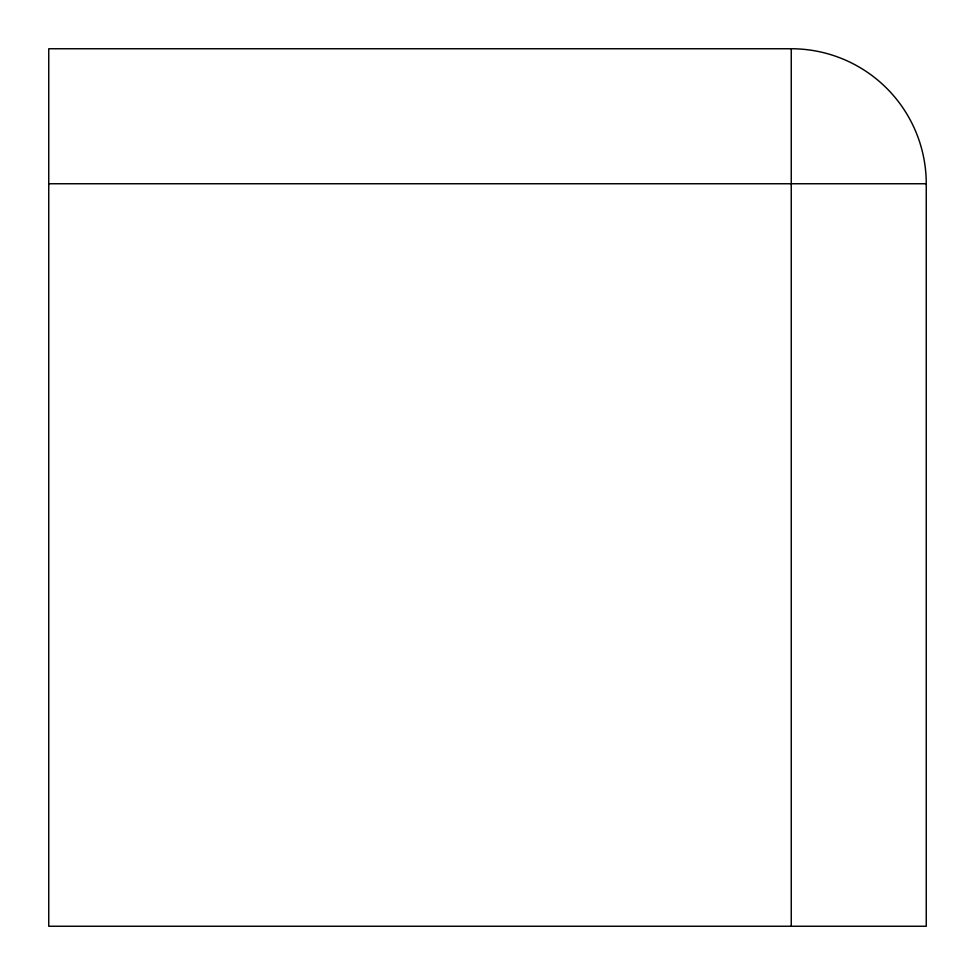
<?xml version="1.0" encoding="UTF-8"?>
<svg xmlns="http://www.w3.org/2000/svg" width="975" height="975" viewBox="0 0 975 975"><rect width="100%" height="100%" fill="white"/><g stroke="black" fill="none" stroke-linecap="round" stroke-linejoin="round"><path stroke-width="1.46" d="M791.249 48.75L48.75 48.75L48.75 926.25L926.25 926.25L926.25 183.751A135.001 135.001 0 0 0 791.249 48.75L791.249 926.25M48.75 183.751L926.25 183.751"/></g></svg>
